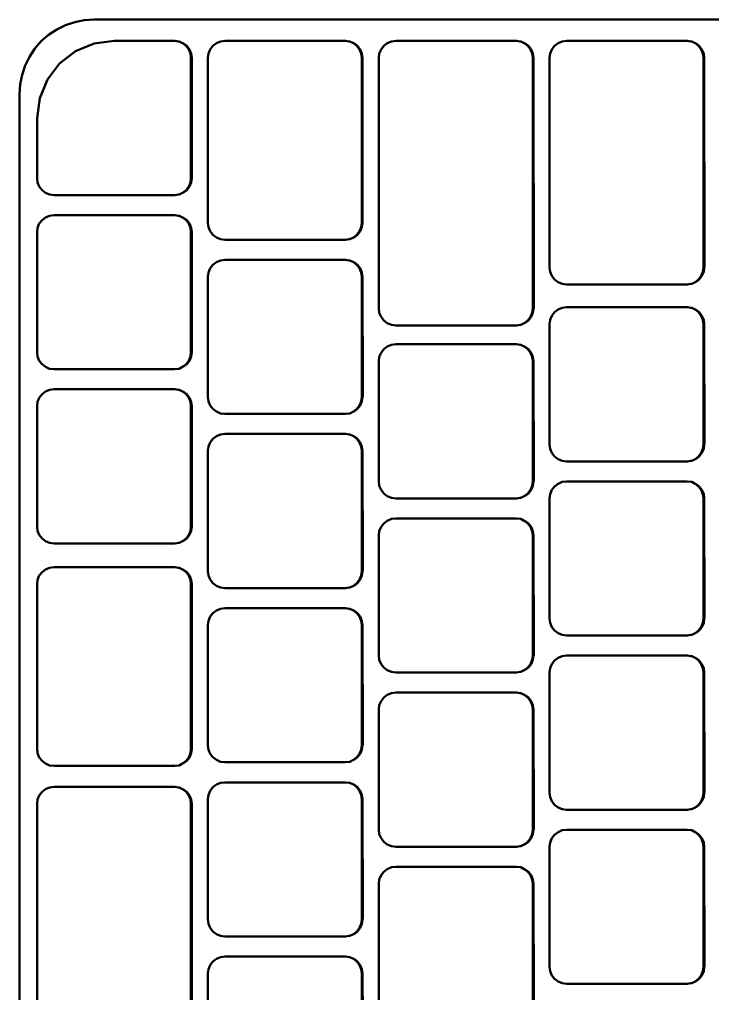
# Model space of a CAD drawing. Header units: millimetres. Extents: x 0 to 460473, y -68369 to 85219.
# Drawn here: x 232763.2 to 232839.2, y -36805.5 to -36698.6 of the extents above; entities that cross this region are included whole.
import ezdxf

# ---------------------------------------------------------------- set-up
doc = ezdxf.new("R2010")
doc.units = ezdxf.units.MM
doc.header["$LTSCALE"] = 50
doc.layers.add('fur', color=6, linetype='Continuous')

msp = doc.modelspace()

# ---------------------------------------------------------------- linework, layer by layer
at = {"layer": 'fur', "color": 40, "lineweight": 50, "true_color": 0xf8d731}
for p, q in [((232768.2906707, -36699.26020525), (232769.30209281, -36698.91646333)), ((232769.30209281, -36698.91646333), (232770.34967581, -36698.70783704)), ((232770.34967581, -36698.70783704), (232771.41549529, -36698.63789604)), ((232870.67461477, -36698.63789604), (232771.41549529, -36698.63789604)), ((232766.44461722, -36700.32729869), (232767.33271521, -36699.73318129)), ((232767.33271521, -36699.73318129), (232768.2906707, -36699.26020525)), ((232764.93732086, -36701.8363967), (232765.64157233, -36701.03239194)), ((232765.64157233, -36701.03239194), (232766.44461722, -36700.32729869)), ((232771.43138715, -36701.28336739), (232773.61579708, -36700.99544062)), ((232773.61579708, -36700.99544062), (232780.27197368, -36700.99544062)), ((232780.27197368, -36700.99544062), (232780.67570791, -36701.05895899)), ((232780.67570791, -36701.05895899), (232780.75386754, -36701.05895899)), ((232780.75386754, -36701.05895899), (232781.1247615, -36701.2451854)), ((232785.28926277, -36701.05895899), (232784.84020919, -36701.2451854)), ((232785.77115663, -36700.99544062), (232785.28926277, -36701.05895899)), ((232785.77115663, -36700.99544062), (232799.0053502, -36700.99544062)), ((232799.0053502, -36700.99544062), (232799.40908443, -36701.05895899)), ((232799.40908443, -36701.05895899), (232799.48724406, -36701.05895899)), ((232799.48724406, -36701.05895899), (232799.85813801, -36701.2451854)), ((232804.02263929, -36701.05895899), (232803.5735857, -36701.2451854)), ((232804.50453315, -36700.99544062), (232804.02263929, -36701.05895899)), ((232804.50453315, -36700.99544062), (232817.73872672, -36700.99544062)), ((232817.73872672, -36700.99544062), (232818.14246094, -36701.05895899)), ((232818.14246094, -36701.05895899), (232818.22062057, -36701.05895899)), ((232818.22062057, -36701.05895899), (232818.59151453, -36701.2451854)), ((232822.75601581, -36701.05895899), (232822.30696222, -36701.2451854)), ((232823.23790967, -36700.99544062), (232822.75601581, -36701.05895899)), ((232823.23790967, -36700.99544062), (232836.47210323, -36700.99544062)), ((232836.47210323, -36700.99544062), (232836.87583746, -36701.05895899)), ((232836.87583746, -36701.05895899), (232836.95399709, -36701.05895899)), ((232836.95399709, -36701.05895899), (232837.32489105, -36701.2451854)), ((232764.34391276, -36702.72555623), (232764.93732086, -36701.8363967)), ((232767.64787817, -36703.47038832), (232769.39584115, -36702.12752596)), ((232769.39584115, -36702.12752596), (232771.43138715, -36701.28336739)), ((232781.1247615, -36701.2451854), (232781.51037256, -36701.54142885)), ((232781.1247615, -36701.2451854), (232781.20292113, -36701.2451854)), ((232781.20292113, -36701.2451854), (232781.58853219, -36701.54142885)), ((232781.51037256, -36701.54142885), (232781.80626233, -36701.92750082)), ((232781.58853219, -36701.54142885), (232781.88442196, -36701.92750082)), ((232781.80626233, -36701.92750082), (232781.99226641, -36702.37709116)), ((232781.88442196, -36701.92750082), (232782.07042605, -36702.37709116)), ((232784.15870836, -36701.92750082), (232783.97270427, -36702.37709116)), ((232784.45459813, -36701.54142885), (232784.15870836, -36701.92750082)), ((232784.84020919, -36701.2451854), (232784.45459813, -36701.54142885)), ((232799.85813801, -36701.2451854), (232800.24374907, -36701.54142885)), ((232799.85813801, -36701.2451854), (232799.93629765, -36701.2451854)), ((232799.93629765, -36701.2451854), (232800.3219087, -36701.54142885)), ((232800.24374907, -36701.54142885), (232800.53963884, -36701.92750082)), ((232800.3219087, -36701.54142885), (232800.61779848, -36701.92750082)), ((232800.53963884, -36701.92750082), (232800.72564293, -36702.37709116)), ((232800.61779848, -36701.92750082), (232800.80380256, -36702.37709116)), ((232802.89208487, -36701.92750082), (232802.70608079, -36702.37709116)), ((232803.18797464, -36701.54142885), (232802.89208487, -36701.92750082)), ((232803.5735857, -36701.2451854), (232803.18797464, -36701.54142885)), ((232818.59151453, -36701.2451854), (232818.97712559, -36701.54142885)), ((232818.59151453, -36701.2451854), (232818.66967416, -36701.2451854)), ((232818.66967416, -36701.2451854), (232819.05528522, -36701.54142885)), ((232818.97712559, -36701.54142885), (232819.27301536, -36701.92750082)), ((232819.05528522, -36701.54142885), (232819.35117499, -36701.92750082)), ((232819.27301536, -36701.92750082), (232819.45901945, -36702.37709116)), ((232819.35117499, -36701.92750082), (232819.53717908, -36702.37709116)), ((232821.62546139, -36701.92750082), (232821.4394573, -36702.37709116)), ((232821.92135116, -36701.54142885), (232821.62546139, -36701.92750082)), ((232822.30696222, -36701.2451854), (232821.92135116, -36701.54142885)), ((232837.32489105, -36701.2451854), (232837.71050211, -36701.54142885)), ((232837.32489105, -36701.2451854), (232837.40305068, -36701.2451854)), ((232837.40305068, -36701.2451854), (232837.78866174, -36701.54142885)), ((232837.71050211, -36701.54142885), (232838.00639188, -36701.92750082)), ((232837.78866174, -36701.54142885), (232838.08455151, -36701.92750082)), ((232838.00639188, -36701.92750082), (232838.19239596, -36702.37709116)), ((232838.08455151, -36701.92750082), (232838.2705556, -36702.37709116)), ((232763.87150139, -36703.68465675), (232764.34391276, -36702.72555623)), ((232781.99226641, -36702.37709116), (232782.05570894, -36702.85956102)), ((232782.05570894, -36702.85956102), (232782.05570894, -36716.03132023)), ((232782.07042605, -36702.37709116), (232782.13386858, -36702.85956102)), ((232782.13386858, -36702.85956102), (232782.13386858, -36716.03132023)), ((232783.97270427, -36702.37709116), (232783.90926174, -36702.85956102)), ((232783.90926174, -36720.93132023), (232783.90926174, -36702.85956102)), ((232800.72564293, -36702.37709116), (232800.78908546, -36702.85956102)), ((232800.78908546, -36702.85956102), (232800.78908546, -36720.93132023)), ((232800.80380256, -36702.37709116), (232800.86724509, -36702.85956102)), ((232800.86724509, -36702.85956102), (232800.86724509, -36720.93132023)), ((232802.70608079, -36702.37709116), (232802.64263826, -36702.85956102)), ((232802.64263826, -36730.33132023), (232802.64263826, -36702.85956102)), ((232819.45901945, -36702.37709116), (232819.52246198, -36702.85956102)), ((232819.52246198, -36702.85956102), (232819.52246198, -36730.33132023)), ((232819.53717908, -36702.37709116), (232819.60062161, -36702.85956102)), ((232819.60062161, -36702.85956102), (232819.63481645, -36730.24830302)), ((232821.4394573, -36702.37709116), (232821.37601477, -36702.85956102)), ((232821.37601477, -36725.83132023), (232821.37601477, -36702.85956102)), ((232838.19239596, -36702.37709116), (232838.25583849, -36702.85956102)), ((232838.25583849, -36702.85956102), (232838.25583849, -36725.83132023)), ((232838.2705556, -36702.37709116), (232838.33399813, -36702.85956102)), ((232838.33399813, -36702.85956102), (232838.36819296, -36725.66528581)), ((232763.52816985, -36704.6972878), (232763.87150139, -36703.68465675)), ((232766.30661901, -36705.22044062), (232767.64787817, -36703.47038832)), ((232763.31979263, -36705.74612297), (232763.52816985, -36704.6972878)), ((232765.46346825, -36707.25841969), (232766.30661901, -36705.22044062)), ((232763.24993513, -36706.81321641), (232763.31979263, -36705.74612297)), ((232763.24993513, -36971.36257568), (232763.24993513, -36706.81321641)), ((232765.17588522, -36709.44544062), (232765.46346825, -36707.25841969)), ((232765.17588522, -36716.03132023), (232765.17588522, -36709.44544062)), ((232765.23932775, -36716.51379009), (232765.17588522, -36716.03132023)), ((232782.05570894, -36716.03132023), (232781.99226641, -36716.51379009)), ((232782.13386858, -36716.03132023), (232782.07042605, -36716.51379009)), ((232765.42533184, -36716.96338042), (232765.23932775, -36716.51379009)), ((232765.72122161, -36717.3494524), (232765.42533184, -36716.96338042)), ((232781.80626233, -36716.96338042), (232781.51037256, -36717.3494524)), ((232781.88442196, -36716.96338042), (232781.58853219, -36717.3494524)), ((232781.99226641, -36716.51379009), (232781.80626233, -36716.96338042)), ((232782.07042605, -36716.51379009), (232781.88442196, -36716.96338042)), ((232766.10683267, -36717.64569585), (232765.72122161, -36717.3494524)), ((232766.55588626, -36717.83192226), (232766.10683267, -36717.64569585)), ((232767.03778012, -36717.89544062), (232766.55588626, -36717.83192226)), ((232780.27197368, -36717.89544062), (232767.03778012, -36717.89544062)), ((232780.67570791, -36717.83192226), (232780.27197368, -36717.89544062)), ((232780.75386754, -36717.83192226), (232780.67570791, -36717.83192226)), ((232781.1247615, -36717.64569585), (232780.75386754, -36717.83192226)), ((232781.51037256, -36717.3494524), (232781.1247615, -36717.64569585)), ((232781.20292113, -36717.64569585), (232781.1247615, -36717.64569585)), ((232781.58853219, -36717.3494524), (232781.20292113, -36717.64569585)), ((232766.10683267, -36720.3451854), (232765.72122161, -36720.64142885)), ((232766.55588626, -36720.15895899), (232766.10683267, -36720.3451854)), ((232767.03778012, -36720.09544062), (232766.55588626, -36720.15895899)), ((232767.03778012, -36720.09544062), (232780.27197368, -36720.09544062)), ((232780.27197368, -36720.09544062), (232780.67570791, -36720.15895899)), ((232780.67570791, -36720.15895899), (232780.75386754, -36720.15895899)), ((232780.75386754, -36720.15895899), (232781.1247615, -36720.3451854)), ((232781.1247615, -36720.3451854), (232781.51037256, -36720.64142885)), ((232781.1247615, -36720.3451854), (232781.20292113, -36720.3451854)), ((232781.20292113, -36720.3451854), (232781.58853219, -36720.64142885)), ((232765.42533184, -36721.02750082), (232765.23932775, -36721.47709116)), ((232765.72122161, -36720.64142885), (232765.42533184, -36721.02750082)), ((232781.51037256, -36720.64142885), (232781.80626233, -36721.02750082)), ((232781.58853219, -36720.64142885), (232781.88442196, -36721.02750082)), ((232781.80626233, -36721.02750082), (232781.99226641, -36721.47709116)), ((232781.88442196, -36721.02750082), (232782.07042605, -36721.47709116)), ((232783.97270427, -36721.41379009), (232783.90926174, -36720.93132023)), ((232784.15870836, -36721.86338042), (232783.97270427, -36721.41379009)), ((232800.72564293, -36721.41379009), (232800.53963884, -36721.86338042)), ((232800.80380256, -36721.41379009), (232800.61779848, -36721.86338042)), ((232800.78908546, -36720.93132023), (232800.72564293, -36721.41379009)), ((232800.86724509, -36720.93132023), (232800.80380256, -36721.41379009)), ((232765.23932775, -36721.47709116), (232765.17588522, -36721.95956102)), ((232765.17588522, -36735.13132023), (232765.17588522, -36721.95956102)), ((232781.99226641, -36721.47709116), (232782.05570894, -36721.95956102)), ((232782.05570894, -36721.95956102), (232782.05570894, -36735.13132023)), ((232782.07042605, -36721.47709116), (232782.13386858, -36721.95956102)), ((232782.13386858, -36721.95956102), (232782.13386858, -36735.13132023)), ((232784.45459813, -36722.2494524), (232784.15870836, -36721.86338042)), ((232784.84020919, -36722.54569585), (232784.45459813, -36722.2494524)), ((232800.24374907, -36722.2494524), (232799.85813801, -36722.54569585)), ((232800.3219087, -36722.2494524), (232799.93629765, -36722.54569585)), ((232800.53963884, -36721.86338042), (232800.24374907, -36722.2494524)), ((232800.61779848, -36721.86338042), (232800.3219087, -36722.2494524)), ((232785.28926277, -36722.73192226), (232784.84020919, -36722.54569585)), ((232785.77115663, -36722.79544062), (232785.28926277, -36722.73192226)), ((232799.0053502, -36722.79544062), (232785.77115663, -36722.79544062)), ((232799.40908443, -36722.73192226), (232799.0053502, -36722.79544062)), ((232799.48724406, -36722.73192226), (232799.40908443, -36722.73192226)), ((232799.85813801, -36722.54569585), (232799.48724406, -36722.73192226)), ((232799.93629765, -36722.54569585), (232799.85813801, -36722.54569585)), ((232784.45459813, -36725.54142885), (232784.15870836, -36725.92750082)), ((232784.84020919, -36725.2451854), (232784.45459813, -36725.54142885)), ((232785.28926277, -36725.05895899), (232784.84020919, -36725.2451854)), ((232785.77115663, -36724.99544062), (232785.28926277, -36725.05895899)), ((232785.77115663, -36724.99544062), (232799.0053502, -36724.99544062)), ((232799.0053502, -36724.99544062), (232799.40908443, -36725.05895899)), ((232799.40908443, -36725.05895899), (232799.48724406, -36725.05895899)), ((232799.48724406, -36725.05895899), (232799.85813801, -36725.2451854)), ((232799.85813801, -36725.2451854), (232800.24374907, -36725.54142885)), ((232799.85813801, -36725.2451854), (232799.93629765, -36725.2451854)), ((232799.93629765, -36725.2451854), (232800.3219087, -36725.54142885)), ((232800.24374907, -36725.54142885), (232800.53963884, -36725.92750082)), ((232800.3219087, -36725.54142885), (232800.61779848, -36725.92750082)), ((232838.36819296, -36725.66528581), (232838.36819296, -36725.77465159)), ((232783.97270427, -36726.37709116), (232783.90926174, -36726.85956102)), ((232784.15870836, -36725.92750082), (232783.97270427, -36726.37709116)), ((232800.53963884, -36725.92750082), (232800.72564293, -36726.37709116)), ((232800.61779848, -36725.92750082), (232800.80380256, -36726.37709116)), ((232800.72564293, -36726.37709116), (232800.78908546, -36726.85956102)), ((232800.80380256, -36726.37709116), (232800.86724509, -36726.85956102)), ((232821.4394573, -36726.31379009), (232821.37601477, -36725.83132023)), ((232821.62546139, -36726.76338042), (232821.4394573, -36726.31379009)), ((232821.92135116, -36727.1494524), (232821.62546139, -36726.76338042)), ((232838.00639188, -36726.76338042), (232837.71050211, -36727.1494524)), ((232838.08455151, -36726.76338042), (232837.78866174, -36727.1494524)), ((232838.19239596, -36726.31379009), (232838.00639188, -36726.76338042)), ((232838.2705556, -36726.31379009), (232838.08455151, -36726.76338042)), ((232838.25583849, -36725.83132023), (232838.19239596, -36726.31379009)), ((232838.33399813, -36725.83132023), (232838.2705556, -36726.31379009)), ((232838.36819296, -36725.77465159), (232838.33399813, -36725.83132023)), ((232783.90926174, -36740.03132023), (232783.90926174, -36726.85956102)), ((232800.78908546, -36726.85956102), (232800.78908546, -36740.03132023)), ((232800.86724509, -36726.85956102), (232800.90143993, -36739.85237203)), ((232822.30696222, -36727.44569585), (232821.92135116, -36727.1494524)), ((232822.75601581, -36727.63192226), (232822.30696222, -36727.44569585)), ((232823.23790967, -36727.69544062), (232822.75601581, -36727.63192226)), ((232836.47210323, -36727.69544062), (232823.23790967, -36727.69544062)), ((232836.87583746, -36727.63192226), (232836.47210323, -36727.69544062)), ((232836.95399709, -36727.63192226), (232836.87583746, -36727.63192226)), ((232837.32489105, -36727.44569585), (232836.95399709, -36727.63192226)), ((232837.71050211, -36727.1494524), (232837.32489105, -36727.44569585)), ((232837.40305068, -36727.44569585), (232837.32489105, -36727.44569585)), ((232837.78866174, -36727.1494524), (232837.40305068, -36727.44569585)), ((232802.70608079, -36730.81379009), (232802.64263826, -36730.33132023)), ((232802.89208487, -36731.26338042), (232802.70608079, -36730.81379009)), ((232819.45901945, -36730.81379009), (232819.27301536, -36731.26338042)), ((232819.53717908, -36730.81379009), (232819.35117499, -36731.26338042)), ((232819.52246198, -36730.33132023), (232819.45901945, -36730.81379009)), ((232819.60062161, -36730.33132023), (232819.53717908, -36730.81379009)), ((232819.63481645, -36730.24830302), (232819.60062161, -36730.33132023)), ((232819.63481645, -36730.24830302), (232819.63481645, -36730.33055501)), ((232821.92135116, -36730.74142885), (232821.62546139, -36731.12750082)), ((232822.30696222, -36730.4451854), (232821.92135116, -36730.74142885)), ((232822.75601581, -36730.25895899), (232822.30696222, -36730.4451854)), ((232823.23790967, -36730.19544062), (232822.75601581, -36730.25895899)), ((232823.23790967, -36730.19544062), (232836.47210323, -36730.19544062)), ((232836.47210323, -36730.19544062), (232836.87583746, -36730.25895899)), ((232836.87583746, -36730.25895899), (232836.95399709, -36730.25895899)), ((232836.95399709, -36730.25895899), (232837.32489105, -36730.4451854)), ((232837.32489105, -36730.4451854), (232837.71050211, -36730.74142885)), ((232837.32489105, -36730.4451854), (232837.40305068, -36730.4451854)), ((232837.40305068, -36730.4451854), (232837.78866174, -36730.74142885)), ((232837.71050211, -36730.74142885), (232838.00639188, -36731.12750082)), ((232837.78866174, -36730.74142885), (232838.08455151, -36731.12750082)), ((232803.18797464, -36731.6494524), (232802.89208487, -36731.26338042)), ((232803.5735857, -36731.94569585), (232803.18797464, -36731.6494524)), ((232804.02263929, -36732.13192226), (232803.5735857, -36731.94569585)), ((232804.50453315, -36732.19544062), (232804.02263929, -36732.13192226)), ((232818.14246094, -36732.13192226), (232817.73872672, -36732.19544062)), ((232818.22062057, -36732.13192226), (232818.14246094, -36732.13192226)), ((232818.59151453, -36731.94569585), (232818.22062057, -36732.13192226)), ((232818.97712559, -36731.6494524), (232818.59151453, -36731.94569585)), ((232818.66967416, -36731.94569585), (232818.59151453, -36731.94569585)), ((232819.05528522, -36731.6494524), (232818.66967416, -36731.94569585)), ((232819.27301536, -36731.26338042), (232818.97712559, -36731.6494524)), ((232819.35117499, -36731.26338042), (232819.05528522, -36731.6494524)), ((232821.4394573, -36731.57709116), (232821.37601477, -36732.05956102)), ((232821.37601477, -36745.23132023), (232821.37601477, -36732.05956102)), ((232821.62546139, -36731.12750082), (232821.4394573, -36731.57709116)), ((232838.00639188, -36731.12750082), (232838.19239596, -36731.57709116)), ((232838.08455151, -36731.12750082), (232838.2705556, -36731.57709116)), ((232838.19239596, -36731.57709116), (232838.25583849, -36732.05956102)), ((232838.25583849, -36732.05956102), (232838.25583849, -36745.23132023)), ((232838.2705556, -36731.57709116), (232838.33399813, -36732.05956102)), ((232838.33399813, -36732.05956102), (232838.36819296, -36745.05975133)), ((232817.73872672, -36732.19544062), (232804.50453315, -36732.19544062)), ((232804.50453315, -36734.25278376), (232804.02263929, -36734.31630212)), ((232804.50453315, -36734.25278376), (232817.73872672, -36734.25278376)), ((232817.73872672, -36734.25278376), (232818.14246094, -36734.31630212)), ((232765.23932775, -36735.61379009), (232765.17588522, -36735.13132023)), ((232782.05570894, -36735.13132023), (232781.99226641, -36735.61379009)), ((232782.13386858, -36735.13132023), (232782.07042605, -36735.61379009)), ((232802.89208487, -36735.18484396), (232802.70608079, -36735.6344343)), ((232803.18797464, -36734.79877198), (232802.89208487, -36735.18484396)), ((232803.5735857, -36734.50252854), (232803.18797464, -36734.79877198)), ((232804.02263929, -36734.31630212), (232803.5735857, -36734.50252854)), ((232818.14246094, -36734.31630212), (232818.22062057, -36734.31630212)), ((232818.22062057, -36734.31630212), (232818.59151453, -36734.50252854)), ((232818.59151453, -36734.50252854), (232818.97712559, -36734.79877198)), ((232818.59151453, -36734.50252854), (232818.66967416, -36734.50252854)), ((232818.66967416, -36734.50252854), (232819.05528522, -36734.79877198)), ((232818.97712559, -36734.79877198), (232819.27301536, -36735.18484396)), ((232819.05528522, -36734.79877198), (232819.35117499, -36735.18484396)), ((232819.27301536, -36735.18484396), (232819.45901945, -36735.6344343)), ((232819.35117499, -36735.18484396), (232819.53717908, -36735.6344343)), ((232765.42533184, -36736.06338042), (232765.23932775, -36735.61379009)), ((232765.72122161, -36736.4494524), (232765.42533184, -36736.06338042)), ((232781.80626233, -36736.06338042), (232781.51037256, -36736.4494524)), ((232781.88442196, -36736.06338042), (232781.58853219, -36736.4494524)), ((232781.99226641, -36735.61379009), (232781.80626233, -36736.06338042)), ((232782.07042605, -36735.61379009), (232781.88442196, -36736.06338042)), ((232802.70608079, -36735.6344343), (232802.64263826, -36736.11690416)), ((232802.64263826, -36749.28866336), (232802.64263826, -36736.11690416)), ((232819.45901945, -36735.6344343), (232819.52246198, -36736.11690416)), ((232819.52246198, -36736.11690416), (232819.52246198, -36749.28866336)), ((232819.53717908, -36735.6344343), (232819.60062161, -36736.11690416)), ((232819.60062161, -36736.11690416), (232819.63481645, -36749.21381241)), ((232766.10683267, -36736.74569585), (232765.72122161, -36736.4494524)), ((232766.55588626, -36736.93192226), (232766.10683267, -36736.74569585)), ((232767.03778012, -36736.99544062), (232766.55588626, -36736.93192226)), ((232767.03778012, -36736.99544062), (232780.27197368, -36736.99544062)), ((232780.67570791, -36736.93192226), (232780.27197368, -36736.99544062)), ((232780.75386754, -36736.93192226), (232780.67570791, -36736.93192226)), ((232781.1247615, -36736.74569585), (232780.75386754, -36736.93192226)), ((232781.51037256, -36736.4494524), (232781.1247615, -36736.74569585)), ((232781.20292113, -36736.74569585), (232781.1247615, -36736.74569585)), ((232781.58853219, -36736.4494524), (232781.20292113, -36736.74569585)), ((232766.10683267, -36739.4451854), (232765.72122161, -36739.74142885)), ((232766.55588626, -36739.25895899), (232766.10683267, -36739.4451854)), ((232767.03778012, -36739.19544062), (232766.55588626, -36739.25895899)), ((232767.03778012, -36739.19544062), (232780.27197368, -36739.19544062)), ((232780.27197368, -36739.19544062), (232780.67570791, -36739.25895899)), ((232780.67570791, -36739.25895899), (232780.75386754, -36739.25895899)), ((232780.75386754, -36739.25895899), (232781.1247615, -36739.4451854)), ((232781.1247615, -36739.4451854), (232781.51037256, -36739.74142885)), ((232781.1247615, -36739.4451854), (232781.20292113, -36739.4451854)), ((232781.20292113, -36739.4451854), (232781.58853219, -36739.74142885)), ((232765.23932775, -36740.57709116), (232765.17588522, -36741.05956102)), ((232765.42533184, -36740.12750082), (232765.23932775, -36740.57709116)), ((232765.72122161, -36739.74142885), (232765.42533184, -36740.12750082)), ((232781.51037256, -36739.74142885), (232781.80626233, -36740.12750082)), ((232781.58853219, -36739.74142885), (232781.88442196, -36740.12750082)), ((232781.80626233, -36740.12750082), (232781.99226641, -36740.57709116)), ((232781.88442196, -36740.12750082), (232782.07042605, -36740.57709116)), ((232781.99226641, -36740.57709116), (232782.05570894, -36741.05956102)), ((232782.07042605, -36740.57709116), (232782.13386858, -36741.05956102)), ((232783.97270427, -36740.51379009), (232783.90926174, -36740.03132023)), ((232784.15870836, -36740.96338042), (232783.97270427, -36740.51379009)), ((232800.72564293, -36740.51379009), (232800.53963884, -36740.96338042)), ((232800.80380256, -36740.51379009), (232800.61779848, -36740.96338042)), ((232800.78908546, -36740.03132023), (232800.72564293, -36740.51379009)), ((232800.86724509, -36740.03132023), (232800.80380256, -36740.51379009)), ((232800.90143993, -36739.95910603), (232800.86724509, -36740.03132023)), ((232800.90143993, -36739.85237203), (232800.90143993, -36739.95910603)), ((232765.17588522, -36754.23132023), (232765.17588522, -36741.05956102)), ((232782.05570894, -36741.05956102), (232782.05570894, -36754.23132023)), ((232782.13386858, -36741.05956102), (232782.13386858, -36754.23132023)), ((232784.45459813, -36741.3494524), (232784.15870836, -36740.96338042)), ((232784.84020919, -36741.64569585), (232784.45459813, -36741.3494524)), ((232785.28926277, -36741.83192226), (232784.84020919, -36741.64569585)), ((232799.85813801, -36741.64569585), (232799.48724406, -36741.83192226)), ((232800.24374907, -36741.3494524), (232799.85813801, -36741.64569585)), ((232799.93629765, -36741.64569585), (232799.85813801, -36741.64569585)), ((232800.3219087, -36741.3494524), (232799.93629765, -36741.64569585)), ((232800.53963884, -36740.96338042), (232800.24374907, -36741.3494524)), ((232800.61779848, -36740.96338042), (232800.3219087, -36741.3494524)), ((232785.77115663, -36741.89544062), (232785.28926277, -36741.83192226)), ((232799.0053502, -36741.89544062), (232785.77115663, -36741.89544062)), ((232799.40908443, -36741.83192226), (232799.0053502, -36741.89544062)), ((232799.48724406, -36741.83192226), (232799.40908443, -36741.83192226)), ((232784.45459813, -36744.64142885), (232784.15870836, -36745.02750082)), ((232784.84020919, -36744.3451854), (232784.45459813, -36744.64142885)), ((232785.28926277, -36744.15895899), (232784.84020919, -36744.3451854)), ((232785.77115663, -36744.09544062), (232785.28926277, -36744.15895899)), ((232785.77115663, -36744.09544062), (232799.0053502, -36744.09544062)), ((232799.0053502, -36744.09544062), (232799.40908443, -36744.15895899)), ((232799.40908443, -36744.15895899), (232799.48724406, -36744.15895899)), ((232799.48724406, -36744.15895899), (232799.85813801, -36744.3451854)), ((232799.85813801, -36744.3451854), (232800.24374907, -36744.64142885)), ((232799.85813801, -36744.3451854), (232799.93629765, -36744.3451854)), ((232799.93629765, -36744.3451854), (232800.3219087, -36744.64142885)), ((232800.24374907, -36744.64142885), (232800.53963884, -36745.02750082)), ((232800.3219087, -36744.64142885), (232800.61779848, -36745.02750082)), ((232783.97270427, -36745.47709116), (232783.90926174, -36745.95956102)), ((232783.90926174, -36759.13132023), (232783.90926174, -36745.95956102)), ((232784.15870836, -36745.02750082), (232783.97270427, -36745.47709116)), ((232800.53963884, -36745.02750082), (232800.72564293, -36745.47709116)), ((232800.61779848, -36745.02750082), (232800.80380256, -36745.47709116)), ((232800.72564293, -36745.47709116), (232800.78908546, -36745.95956102)), ((232800.78908546, -36745.95956102), (232800.78908546, -36759.13132023)), ((232800.80380256, -36745.47709116), (232800.86724509, -36745.95956102)), ((232800.86724509, -36745.95956102), (232800.90143993, -36758.94974025)), ((232821.4394573, -36745.71379009), (232821.37601477, -36745.23132023)), ((232821.62546139, -36746.16338042), (232821.4394573, -36745.71379009)), ((232838.19239596, -36745.71379009), (232838.00639188, -36746.16338042)), ((232838.2705556, -36745.71379009), (232838.08455151, -36746.16338042)), ((232838.25583849, -36745.23132023), (232838.19239596, -36745.71379009)), ((232838.33399813, -36745.23132023), (232838.2705556, -36745.71379009)), ((232838.36819296, -36745.16911711), (232838.33399813, -36745.23132023)), ((232838.36819296, -36745.05975133), (232838.36819296, -36745.16911711)), ((232821.92135116, -36746.5494524), (232821.62546139, -36746.16338042)), ((232822.30696222, -36746.84569585), (232821.92135116, -36746.5494524)), ((232822.75601581, -36747.03192226), (232822.30696222, -36746.84569585)), ((232823.23790967, -36747.09544062), (232822.75601581, -36747.03192226)), ((232836.87583746, -36747.03192226), (232836.47210323, -36747.09544062)), ((232836.95399709, -36747.03192226), (232836.87583746, -36747.03192226)), ((232837.32489105, -36746.84569585), (232836.95399709, -36747.03192226)), ((232837.71050211, -36746.5494524), (232837.32489105, -36746.84569585)), ((232837.40305068, -36746.84569585), (232837.32489105, -36746.84569585)), ((232837.78866174, -36746.5494524), (232837.40305068, -36746.84569585)), ((232838.00639188, -36746.16338042), (232837.71050211, -36746.5494524)), ((232838.08455151, -36746.16338042), (232837.78866174, -36746.5494524)), ((232836.47210323, -36747.09544062), (232823.23790967, -36747.09544062)), ((232819.63481645, -36749.21381241), (232819.60062161, -36749.28866336)), ((232819.63481645, -36749.21381241), (232819.63481645, -36749.28421818)), ((232802.70608079, -36749.77113322), (232802.64263826, -36749.28866336)), ((232802.89208487, -36750.22072356), (232802.70608079, -36749.77113322)), ((232803.18797464, -36750.60679554), (232802.89208487, -36750.22072356)), ((232819.27301536, -36750.22072356), (232818.97712559, -36750.60679554)), ((232819.35117499, -36750.22072356), (232819.05528522, -36750.60679554)), ((232819.45901945, -36749.77113322), (232819.27301536, -36750.22072356)), ((232819.53717908, -36749.77113322), (232819.35117499, -36750.22072356)), ((232819.52246198, -36749.28866336), (232819.45901945, -36749.77113322)), ((232819.60062161, -36749.28866336), (232819.53717908, -36749.77113322)), ((232821.62546139, -36750.22750082), (232821.4394573, -36750.67709116)), ((232821.92135116, -36749.84142885), (232821.62546139, -36750.22750082)), ((232822.30696222, -36749.5451854), (232821.92135116, -36749.84142885)), ((232822.75601581, -36749.35895899), (232822.30696222, -36749.5451854)), ((232823.23790967, -36749.29544062), (232822.75601581, -36749.35895899)), ((232823.23790967, -36749.29544062), (232836.47210323, -36749.29544062)), ((232836.47210323, -36749.29544062), (232836.87583746, -36749.35895899)), ((232836.87583746, -36749.35895899), (232836.95399709, -36749.35895899)), ((232836.95399709, -36749.35895899), (232837.32489105, -36749.5451854)), ((232837.32489105, -36749.5451854), (232837.71050211, -36749.84142885)), ((232837.32489105, -36749.5451854), (232837.40305068, -36749.5451854)), ((232837.40305068, -36749.5451854), (232837.78866174, -36749.84142885)), ((232837.71050211, -36749.84142885), (232838.00639188, -36750.22750082)), ((232837.78866174, -36749.84142885), (232838.08455151, -36750.22750082)), ((232838.00639188, -36750.22750082), (232838.19239596, -36750.67709116)), ((232838.08455151, -36750.22750082), (232838.2705556, -36750.67709116)), ((232803.5735857, -36750.90303898), (232803.18797464, -36750.60679554)), ((232804.02263929, -36751.0892654), (232803.5735857, -36750.90303898)), ((232804.50453315, -36751.15278376), (232804.02263929, -36751.0892654)), ((232804.50453315, -36751.15278376), (232817.73872672, -36751.15278376)), ((232818.14246094, -36751.0892654), (232817.73872672, -36751.15278376)), ((232818.22062057, -36751.0892654), (232818.14246094, -36751.0892654)), ((232818.59151453, -36750.90303898), (232818.22062057, -36751.0892654)), ((232818.97712559, -36750.60679554), (232818.59151453, -36750.90303898)), ((232818.66967416, -36750.90303898), (232818.59151453, -36750.90303898)), ((232819.05528522, -36750.60679554), (232818.66967416, -36750.90303898)), ((232821.4394573, -36750.67709116), (232821.37601477, -36751.15956102)), ((232821.37601477, -36764.33132023), (232821.37601477, -36751.15956102)), ((232838.19239596, -36750.67709116), (232838.25583849, -36751.15956102)), ((232838.25583849, -36751.15956102), (232838.25583849, -36764.33132023)), ((232838.2705556, -36750.67709116), (232838.33399813, -36751.15956102)), ((232838.33399813, -36751.15956102), (232838.36819296, -36764.15975133)), ((232804.02263929, -36753.41630212), (232803.5735857, -36753.60252854)), ((232804.50453315, -36753.35278376), (232804.02263929, -36753.41630212)), ((232804.50453315, -36753.35278376), (232817.73872672, -36753.35278376)), ((232817.73872672, -36753.35278376), (232818.14246094, -36753.41630212)), ((232818.14246094, -36753.41630212), (232818.22062057, -36753.41630212)), ((232818.22062057, -36753.41630212), (232818.59151453, -36753.60252854)), ((232765.23932775, -36754.71379009), (232765.17588522, -36754.23132023)), ((232782.05570894, -36754.23132023), (232781.99226641, -36754.71379009)), ((232782.13386858, -36754.23132023), (232782.07042605, -36754.71379009)), ((232802.89208487, -36754.28484396), (232802.70608079, -36754.7344343)), ((232803.18797464, -36753.89877198), (232802.89208487, -36754.28484396)), ((232803.5735857, -36753.60252854), (232803.18797464, -36753.89877198)), ((232818.59151453, -36753.60252854), (232818.97712559, -36753.89877198)), ((232818.59151453, -36753.60252854), (232818.66967416, -36753.60252854)), ((232818.66967416, -36753.60252854), (232819.05528522, -36753.89877198)), ((232818.97712559, -36753.89877198), (232819.27301536, -36754.28484396)), ((232819.05528522, -36753.89877198), (232819.35117499, -36754.28484396)), ((232819.27301536, -36754.28484396), (232819.45901945, -36754.7344343)), ((232819.35117499, -36754.28484396), (232819.53717908, -36754.7344343)), ((232765.42533184, -36755.16338042), (232765.23932775, -36754.71379009)), ((232765.72122161, -36755.5494524), (232765.42533184, -36755.16338042)), ((232766.10683267, -36755.84569585), (232765.72122161, -36755.5494524)), ((232781.51037256, -36755.5494524), (232781.1247615, -36755.84569585)), ((232781.58853219, -36755.5494524), (232781.20292113, -36755.84569585)), ((232781.80626233, -36755.16338042), (232781.51037256, -36755.5494524)), ((232781.88442196, -36755.16338042), (232781.58853219, -36755.5494524)), ((232781.99226641, -36754.71379009), (232781.80626233, -36755.16338042)), ((232782.07042605, -36754.71379009), (232781.88442196, -36755.16338042)), ((232802.70608079, -36754.7344343), (232802.64263826, -36755.21690416)), ((232802.64263826, -36768.38866336), (232802.64263826, -36755.21690416)), ((232819.45901945, -36754.7344343), (232819.52246198, -36755.21690416)), ((232819.52246198, -36755.21690416), (232819.52246198, -36768.38866336)), ((232819.53717908, -36754.7344343), (232819.60062161, -36755.21690416)), ((232819.60062161, -36755.21690416), (232819.63481645, -36768.31381241)), ((232766.55588626, -36756.03192226), (232766.10683267, -36755.84569585)), ((232767.03778012, -36756.09544062), (232766.55588626, -36756.03192226)), ((232780.27197368, -36756.09544062), (232767.03778012, -36756.09544062)), ((232780.67570791, -36756.03192226), (232780.27197368, -36756.09544062)), ((232780.75386754, -36756.03192226), (232780.67570791, -36756.03192226)), ((232781.1247615, -36755.84569585), (232780.75386754, -36756.03192226)), ((232781.20292113, -36755.84569585), (232781.1247615, -36755.84569585)), ((232766.55588626, -36758.75895899), (232766.10683267, -36758.9451854)), ((232767.03778012, -36758.69544062), (232766.55588626, -36758.75895899)), ((232767.03778012, -36758.69544062), (232780.27197368, -36758.69544062)), ((232780.27197368, -36758.69544062), (232780.67570791, -36758.75895899)), ((232780.67570791, -36758.75895899), (232780.75386754, -36758.75895899)), ((232780.75386754, -36758.75895899), (232781.1247615, -36758.9451854)), ((232765.42533184, -36759.62750082), (232765.23932775, -36760.07709116)), ((232765.72122161, -36759.24142885), (232765.42533184, -36759.62750082)), ((232766.10683267, -36758.9451854), (232765.72122161, -36759.24142885)), ((232781.1247615, -36758.9451854), (232781.51037256, -36759.24142885)), ((232781.1247615, -36758.9451854), (232781.20292113, -36758.9451854)), ((232781.20292113, -36758.9451854), (232781.58853219, -36759.24142885)), ((232781.51037256, -36759.24142885), (232781.80626233, -36759.62750082)), ((232781.58853219, -36759.24142885), (232781.88442196, -36759.62750082)), ((232781.80626233, -36759.62750082), (232781.99226641, -36760.07709116)), ((232781.88442196, -36759.62750082), (232782.07042605, -36760.07709116)), ((232783.97270427, -36759.61379009), (232783.90926174, -36759.13132023)), ((232784.15870836, -36760.06338042), (232783.97270427, -36759.61379009)), ((232800.72564293, -36759.61379009), (232800.53963884, -36760.06338042)), ((232800.80380256, -36759.61379009), (232800.61779848, -36760.06338042)), ((232800.78908546, -36759.13132023), (232800.72564293, -36759.61379009)), ((232800.86724509, -36759.13132023), (232800.80380256, -36759.61379009)), ((232800.90143993, -36759.05910603), (232800.86724509, -36759.13132023)), ((232800.90143993, -36758.94974025), (232800.90143993, -36759.05910603)), ((232765.23932775, -36760.07709116), (232765.17588522, -36760.55956102)), ((232765.17588522, -36778.63132023), (232765.17588522, -36760.55956102)), ((232781.99226641, -36760.07709116), (232782.05570894, -36760.55956102)), ((232782.05570894, -36760.55956102), (232782.05570894, -36778.63132023)), ((232782.07042605, -36760.07709116), (232782.13386858, -36760.55956102)), ((232782.13386858, -36760.55956102), (232782.13386858, -36778.63132023)), ((232784.45459813, -36760.4494524), (232784.15870836, -36760.06338042)), ((232784.84020919, -36760.74569585), (232784.45459813, -36760.4494524)), ((232785.28926277, -36760.93192226), (232784.84020919, -36760.74569585)), ((232785.77115663, -36760.99544062), (232785.28926277, -36760.93192226)), ((232799.40908443, -36760.93192226), (232799.0053502, -36760.99544062)), ((232799.48724406, -36760.93192226), (232799.40908443, -36760.93192226)), ((232799.85813801, -36760.74569585), (232799.48724406, -36760.93192226)), ((232800.24374907, -36760.4494524), (232799.85813801, -36760.74569585)), ((232799.93629765, -36760.74569585), (232799.85813801, -36760.74569585)), ((232800.3219087, -36760.4494524), (232799.93629765, -36760.74569585)), ((232800.53963884, -36760.06338042), (232800.24374907, -36760.4494524)), ((232800.61779848, -36760.06338042), (232800.3219087, -36760.4494524)), ((232799.0053502, -36760.99544062), (232785.77115663, -36760.99544062)), ((232784.15870836, -36764.12750082), (232783.97270427, -36764.57709116)), ((232784.45459813, -36763.74142885), (232784.15870836, -36764.12750082)), ((232784.84020919, -36763.4451854), (232784.45459813, -36763.74142885)), ((232785.28926277, -36763.25895899), (232784.84020919, -36763.4451854)), ((232785.77115663, -36763.19544062), (232785.28926277, -36763.25895899)), ((232785.77115663, -36763.19544062), (232799.0053502, -36763.19544062)), ((232799.0053502, -36763.19544062), (232799.40908443, -36763.25895899)), ((232799.40908443, -36763.25895899), (232799.48724406, -36763.25895899)), ((232799.48724406, -36763.25895899), (232799.85813801, -36763.4451854)), ((232799.85813801, -36763.4451854), (232800.24374907, -36763.74142885)), ((232799.85813801, -36763.4451854), (232799.93629765, -36763.4451854)), ((232799.93629765, -36763.4451854), (232800.3219087, -36763.74142885)), ((232800.24374907, -36763.74142885), (232800.53963884, -36764.12750082)), ((232800.3219087, -36763.74142885), (232800.61779848, -36764.12750082)), ((232800.53963884, -36764.12750082), (232800.72564293, -36764.57709116)), ((232800.61779848, -36764.12750082), (232800.80380256, -36764.57709116)), ((232838.36819296, -36764.15975133), (232838.36819296, -36764.26911711)), ((232783.97270427, -36764.57709116), (232783.90926174, -36765.05956102)), ((232783.90926174, -36778.23132023), (232783.90926174, -36765.05956102)), ((232800.72564293, -36764.57709116), (232800.78908546, -36765.05956102)), ((232800.78908546, -36765.05956102), (232800.78908546, -36778.23132023)), ((232800.80380256, -36764.57709116), (232800.86724509, -36765.05956102)), ((232800.86724509, -36765.05956102), (232800.90143993, -36778.04974025)), ((232821.4394573, -36764.81379009), (232821.37601477, -36764.33132023)), ((232821.62546139, -36765.26338042), (232821.4394573, -36764.81379009)), ((232838.19239596, -36764.81379009), (232838.00639188, -36765.26338042)), ((232838.2705556, -36764.81379009), (232838.08455151, -36765.26338042)), ((232838.25583849, -36764.33132023), (232838.19239596, -36764.81379009)), ((232838.33399813, -36764.33132023), (232838.2705556, -36764.81379009)), ((232838.36819296, -36764.26911711), (232838.33399813, -36764.33132023)), ((232821.92135116, -36765.6494524), (232821.62546139, -36765.26338042)), ((232822.30696222, -36765.94569585), (232821.92135116, -36765.6494524)), ((232822.75601581, -36766.13192226), (232822.30696222, -36765.94569585)), ((232823.23790967, -36766.19544062), (232822.75601581, -36766.13192226)), ((232836.47210323, -36766.19544062), (232823.23790967, -36766.19544062)), ((232836.87583746, -36766.13192226), (232836.47210323, -36766.19544062)), ((232836.95399709, -36766.13192226), (232836.87583746, -36766.13192226)), ((232837.32489105, -36765.94569585), (232836.95399709, -36766.13192226)), ((232837.71050211, -36765.6494524), (232837.32489105, -36765.94569585)), ((232837.40305068, -36765.94569585), (232837.32489105, -36765.94569585)), ((232837.78866174, -36765.6494524), (232837.40305068, -36765.94569585)), ((232838.00639188, -36765.26338042), (232837.71050211, -36765.6494524)), ((232838.08455151, -36765.26338042), (232837.78866174, -36765.6494524)), ((232802.70608079, -36768.87113322), (232802.64263826, -36768.38866336)), ((232819.52246198, -36768.38866336), (232819.45901945, -36768.87113322)), ((232819.60062161, -36768.38866336), (232819.53717908, -36768.87113322)), ((232819.63481645, -36768.31381241), (232819.60062161, -36768.38866336)), ((232819.63481645, -36768.31381241), (232819.63481645, -36768.38421818)), ((232823.23790967, -36768.39544062), (232822.75601581, -36768.45895899)), ((232836.47210323, -36768.39544062), (232823.23790967, -36768.39544062)), ((232836.47210323, -36768.39544062), (232836.87583746, -36768.45895899)), ((232802.89208487, -36769.32072356), (232802.70608079, -36768.87113322)), ((232803.18797464, -36769.70679554), (232802.89208487, -36769.32072356)), ((232819.27301536, -36769.32072356), (232818.97712559, -36769.70679554)), ((232819.35117499, -36769.32072356), (232819.05528522, -36769.70679554)), ((232819.45901945, -36768.87113322), (232819.27301536, -36769.32072356)), ((232819.53717908, -36768.87113322), (232819.35117499, -36769.32072356)), ((232821.62546139, -36769.32750082), (232821.4394573, -36769.77709116)), ((232821.92135116, -36768.94142885), (232821.62546139, -36769.32750082)), ((232822.30696222, -36768.6451854), (232821.92135116, -36768.94142885)), ((232822.75601581, -36768.45895899), (232822.30696222, -36768.6451854)), ((232836.87583746, -36768.45895899), (232836.95399709, -36768.45895899)), ((232836.95399709, -36768.45895899), (232837.32489105, -36768.6451854)), ((232837.32489105, -36768.6451854), (232837.71050211, -36768.94142885)), ((232837.32489105, -36768.6451854), (232837.40305068, -36768.6451854)), ((232837.40305068, -36768.6451854), (232837.78866174, -36768.94142885)), ((232837.71050211, -36768.94142885), (232838.00639188, -36769.32750082)), ((232837.78866174, -36768.94142885), (232838.08455151, -36769.32750082)), ((232838.00639188, -36769.32750082), (232838.19239596, -36769.77709116)), ((232838.08455151, -36769.32750082), (232838.2705556, -36769.77709116)), ((232803.5735857, -36770.00303898), (232803.18797464, -36769.70679554)), ((232804.02263929, -36770.1892654), (232803.5735857, -36770.00303898)), ((232804.50453315, -36770.25278376), (232804.02263929, -36770.1892654)), ((232817.73872672, -36770.25278376), (232804.50453315, -36770.25278376)), ((232818.14246094, -36770.1892654), (232817.73872672, -36770.25278376)), ((232818.22062057, -36770.1892654), (232818.14246094, -36770.1892654)), ((232818.59151453, -36770.00303898), (232818.22062057, -36770.1892654)), ((232818.97712559, -36769.70679554), (232818.59151453, -36770.00303898)), ((232818.66967416, -36770.00303898), (232818.59151453, -36770.00303898)), ((232819.05528522, -36769.70679554), (232818.66967416, -36770.00303898)), ((232821.4394573, -36769.77709116), (232821.37601477, -36770.25956102)), ((232821.37601477, -36783.43132023), (232821.37601477, -36770.25956102)), ((232838.19239596, -36769.77709116), (232838.25583849, -36770.25956102)), ((232838.25583849, -36770.25956102), (232838.25583849, -36783.43132023)), ((232838.2705556, -36769.77709116), (232838.33399813, -36770.25956102)), ((232838.33399813, -36770.25956102), (232838.36819296, -36783.25975133)), ((232803.5735857, -36772.70252854), (232803.18797464, -36772.99877198)), ((232804.02263929, -36772.51630212), (232803.5735857, -36772.70252854)), ((232804.50453315, -36772.45278376), (232804.02263929, -36772.51630212)), ((232804.50453315, -36772.45278376), (232817.73872672, -36772.45278376)), ((232817.73872672, -36772.45278376), (232818.14246094, -36772.51630212)), ((232818.14246094, -36772.51630212), (232818.22062057, -36772.51630212)), ((232818.22062057, -36772.51630212), (232818.59151453, -36772.70252854)), ((232818.59151453, -36772.70252854), (232818.97712559, -36772.99877198)), ((232818.59151453, -36772.70252854), (232818.66967416, -36772.70252854)), ((232818.66967416, -36772.70252854), (232819.05528522, -36772.99877198)), ((232802.89208487, -36773.38484396), (232802.70608079, -36773.8344343)), ((232803.18797464, -36772.99877198), (232802.89208487, -36773.38484396)), ((232818.97712559, -36772.99877198), (232819.27301536, -36773.38484396)), ((232819.05528522, -36772.99877198), (232819.35117499, -36773.38484396)), ((232819.27301536, -36773.38484396), (232819.45901945, -36773.8344343)), ((232819.35117499, -36773.38484396), (232819.53717908, -36773.8344343)), ((232802.70608079, -36773.8344343), (232802.64263826, -36774.31690416)), ((232802.64263826, -36787.48866336), (232802.64263826, -36774.31690416)), ((232819.45901945, -36773.8344343), (232819.52246198, -36774.31690416)), ((232819.52246198, -36774.31690416), (232819.52246198, -36787.48866336)), ((232819.53717908, -36773.8344343), (232819.60062161, -36774.31690416)), ((232819.60062161, -36774.31690416), (232819.63481645, -36787.41381241)), ((232800.90143993, -36778.04974025), (232800.90143993, -36778.15910603)), ((232765.23932775, -36779.11379009), (232765.17588522, -36778.63132023)), ((232765.42533184, -36779.56338042), (232765.23932775, -36779.11379009)), ((232781.99226641, -36779.11379009), (232781.80626233, -36779.56338042)), ((232782.07042605, -36779.11379009), (232781.88442196, -36779.56338042)), ((232782.05570894, -36778.63132023), (232781.99226641, -36779.11379009)), ((232782.13386858, -36778.63132023), (232782.07042605, -36779.11379009)), ((232783.97270427, -36778.71379009), (232783.90926174, -36778.23132023)), ((232784.15870836, -36779.16338042), (232783.97270427, -36778.71379009)), ((232800.72564293, -36778.71379009), (232800.53963884, -36779.16338042)), ((232800.80380256, -36778.71379009), (232800.61779848, -36779.16338042)), ((232800.78908546, -36778.23132023), (232800.72564293, -36778.71379009)), ((232800.86724509, -36778.23132023), (232800.80380256, -36778.71379009)), ((232800.90143993, -36778.15910603), (232800.86724509, -36778.23132023)), ((232765.72122161, -36779.9494524), (232765.42533184, -36779.56338042)), ((232766.10683267, -36780.24569585), (232765.72122161, -36779.9494524)), ((232781.51037256, -36779.9494524), (232781.1247615, -36780.24569585)), ((232781.58853219, -36779.9494524), (232781.20292113, -36780.24569585)), ((232781.80626233, -36779.56338042), (232781.51037256, -36779.9494524)), ((232781.88442196, -36779.56338042), (232781.58853219, -36779.9494524)), ((232784.45459813, -36779.5494524), (232784.15870836, -36779.16338042)), ((232784.84020919, -36779.84569585), (232784.45459813, -36779.5494524)), ((232785.28926277, -36780.03192226), (232784.84020919, -36779.84569585)), ((232785.77115663, -36780.09544062), (232785.28926277, -36780.03192226)), ((232799.0053502, -36780.09544062), (232785.77115663, -36780.09544062)), ((232799.40908443, -36780.03192226), (232799.0053502, -36780.09544062)), ((232799.48724406, -36780.03192226), (232799.40908443, -36780.03192226)), ((232799.85813801, -36779.84569585), (232799.48724406, -36780.03192226)), ((232800.24374907, -36779.5494524), (232799.85813801, -36779.84569585)), ((232799.93629765, -36779.84569585), (232799.85813801, -36779.84569585)), ((232800.3219087, -36779.5494524), (232799.93629765, -36779.84569585)), ((232800.53963884, -36779.16338042), (232800.24374907, -36779.5494524)), ((232800.61779848, -36779.16338042), (232800.3219087, -36779.5494524)), ((232766.55588626, -36780.43192226), (232766.10683267, -36780.24569585)), ((232767.03778012, -36780.49544062), (232766.55588626, -36780.43192226)), ((232780.27197368, -36780.49544062), (232767.03778012, -36780.49544062)), ((232780.67570791, -36780.43192226), (232780.27197368, -36780.49544062)), ((232780.75386754, -36780.43192226), (232780.67570791, -36780.43192226)), ((232781.1247615, -36780.24569585), (232780.75386754, -36780.43192226)), ((232781.20292113, -36780.24569585), (232781.1247615, -36780.24569585)), ((232785.77115663, -36782.29544062), (232785.28926277, -36782.35895899)), ((232785.77115663, -36782.29544062), (232799.0053502, -36782.29544062)), ((232799.0053502, -36782.29544062), (232799.40908443, -36782.35895899)), ((232765.72122161, -36783.34142885), (232765.42533184, -36783.72750082)), ((232766.10683267, -36783.0451854), (232765.72122161, -36783.34142885)), ((232766.55588626, -36782.85895899), (232766.10683267, -36783.0451854)), ((232767.03778012, -36782.79544062), (232766.55588626, -36782.85895899)), ((232767.03778012, -36782.79544062), (232780.27197368, -36782.79544062)), ((232780.27197368, -36782.79544062), (232780.67570791, -36782.85895899)), ((232780.67570791, -36782.85895899), (232780.75386754, -36782.85895899)), ((232780.75386754, -36782.85895899), (232781.1247615, -36783.0451854)), ((232781.1247615, -36783.0451854), (232781.51037256, -36783.34142885)), ((232781.1247615, -36783.0451854), (232781.20292113, -36783.0451854)), ((232781.20292113, -36783.0451854), (232781.58853219, -36783.34142885)), ((232781.51037256, -36783.34142885), (232781.80626233, -36783.72750082)), ((232781.58853219, -36783.34142885), (232781.88442196, -36783.72750082)), ((232784.15870836, -36783.22750082), (232783.97270427, -36783.67709116)), ((232784.45459813, -36782.84142885), (232784.15870836, -36783.22750082)), ((232784.84020919, -36782.5451854), (232784.45459813, -36782.84142885)), ((232785.28926277, -36782.35895899), (232784.84020919, -36782.5451854)), ((232799.40908443, -36782.35895899), (232799.48724406, -36782.35895899)), ((232799.48724406, -36782.35895899), (232799.85813801, -36782.5451854)), ((232799.85813801, -36782.5451854), (232800.24374907, -36782.84142885)), ((232799.85813801, -36782.5451854), (232799.93629765, -36782.5451854)), ((232799.93629765, -36782.5451854), (232800.3219087, -36782.84142885)), ((232800.24374907, -36782.84142885), (232800.53963884, -36783.22750082)), ((232800.3219087, -36782.84142885), (232800.61779848, -36783.22750082)), ((232800.53963884, -36783.22750082), (232800.72564293, -36783.67709116)), ((232800.61779848, -36783.22750082), (232800.80380256, -36783.67709116)), ((232838.36819296, -36783.36911711), (232838.33399813, -36783.43132023)), ((232838.36819296, -36783.25975133), (232838.36819296, -36783.36911711)), ((232765.23932775, -36784.17709116), (232765.17588522, -36784.65956102)), ((232765.42533184, -36783.72750082), (232765.23932775, -36784.17709116)), ((232781.80626233, -36783.72750082), (232781.99226641, -36784.17709116)), ((232781.88442196, -36783.72750082), (232782.07042605, -36784.17709116)), ((232781.99226641, -36784.17709116), (232782.05570894, -36784.65956102)), ((232782.07042605, -36784.17709116), (232782.13386858, -36784.65956102)), ((232783.97270427, -36783.67709116), (232783.90926174, -36784.15956102)), ((232783.90926174, -36797.33132023), (232783.90926174, -36784.15956102)), ((232800.72564293, -36783.67709116), (232800.78908546, -36784.15956102)), ((232800.78908546, -36784.15956102), (232800.78908546, -36797.33132023)), ((232800.80380256, -36783.67709116), (232800.86724509, -36784.15956102)), ((232800.86724509, -36784.15956102), (232800.90143993, -36797.14974025)), ((232821.4394573, -36783.91379009), (232821.37601477, -36783.43132023)), ((232821.62546139, -36784.36338042), (232821.4394573, -36783.91379009)), ((232821.92135116, -36784.7494524), (232821.62546139, -36784.36338042)), ((232838.00639188, -36784.36338042), (232837.71050211, -36784.7494524)), ((232838.08455151, -36784.36338042), (232837.78866174, -36784.7494524)), ((232838.19239596, -36783.91379009), (232838.00639188, -36784.36338042)), ((232838.2705556, -36783.91379009), (232838.08455151, -36784.36338042)), ((232838.25583849, -36783.43132023), (232838.19239596, -36783.91379009)), ((232838.33399813, -36783.43132023), (232838.2705556, -36783.91379009)), ((232765.17588522, -36874.23132023), (232765.17588522, -36784.65956102)), ((232782.05570894, -36784.65956102), (232782.05570894, -36874.23132023)), ((232782.13386858, -36784.65956102), (232782.13386858, -36874.23132023)), ((232822.30696222, -36785.04569585), (232821.92135116, -36784.7494524)), ((232822.75601581, -36785.23192226), (232822.30696222, -36785.04569585)), ((232823.23790967, -36785.29544062), (232822.75601581, -36785.23192226)), ((232836.47210323, -36785.29544062), (232823.23790967, -36785.29544062)), ((232836.87583746, -36785.23192226), (232836.47210323, -36785.29544062)), ((232836.95399709, -36785.23192226), (232836.87583746, -36785.23192226)), ((232837.32489105, -36785.04569585), (232836.95399709, -36785.23192226)), ((232837.71050211, -36784.7494524), (232837.32489105, -36785.04569585)), ((232837.40305068, -36785.04569585), (232837.32489105, -36785.04569585)), ((232837.78866174, -36784.7494524), (232837.40305068, -36785.04569585)), ((232802.70608079, -36787.97113322), (232802.64263826, -36787.48866336)), ((232819.52246198, -36787.48866336), (232819.45901945, -36787.97113322)), ((232819.60062161, -36787.48866336), (232819.53717908, -36787.97113322)), ((232819.63481645, -36787.41381241), (232819.60062161, -36787.48866336)), ((232819.63481645, -36787.41381241), (232819.63481645, -36787.48421818)), ((232822.75601581, -36787.55895899), (232822.30696222, -36787.7451854)), ((232823.23790967, -36787.49544062), (232822.75601581, -36787.55895899)), ((232823.23790967, -36787.49544062), (232836.47210323, -36787.49544062)), ((232836.47210323, -36787.49544062), (232836.87583746, -36787.55895899)), ((232836.87583746, -36787.55895899), (232836.95399709, -36787.55895899)), ((232836.95399709, -36787.55895899), (232837.32489105, -36787.7451854)), ((232802.89208487, -36788.42072356), (232802.70608079, -36787.97113322)), ((232803.18797464, -36788.80679554), (232802.89208487, -36788.42072356)), ((232819.27301536, -36788.42072356), (232818.97712559, -36788.80679554)), ((232819.35117499, -36788.42072356), (232819.05528522, -36788.80679554)), ((232819.45901945, -36787.97113322), (232819.27301536, -36788.42072356)), ((232819.53717908, -36787.97113322), (232819.35117499, -36788.42072356)), ((232821.62546139, -36788.42750082), (232821.4394573, -36788.87709116)), ((232821.92135116, -36788.04142885), (232821.62546139, -36788.42750082)), ((232822.30696222, -36787.7451854), (232821.92135116, -36788.04142885)), ((232837.32489105, -36787.7451854), (232837.71050211, -36788.04142885)), ((232837.32489105, -36787.7451854), (232837.40305068, -36787.7451854)), ((232837.40305068, -36787.7451854), (232837.78866174, -36788.04142885)), ((232837.71050211, -36788.04142885), (232838.00639188, -36788.42750082)), ((232837.78866174, -36788.04142885), (232838.08455151, -36788.42750082)), ((232838.00639188, -36788.42750082), (232838.19239596, -36788.87709116)), ((232838.08455151, -36788.42750082), (232838.2705556, -36788.87709116)), ((232803.5735857, -36789.10303898), (232803.18797464, -36788.80679554)), ((232804.02263929, -36789.2892654), (232803.5735857, -36789.10303898)), ((232804.50453315, -36789.35278376), (232804.02263929, -36789.2892654)), ((232817.73872672, -36789.35278376), (232804.50453315, -36789.35278376)), ((232818.14246094, -36789.2892654), (232817.73872672, -36789.35278376)), ((232818.22062057, -36789.2892654), (232818.14246094, -36789.2892654)), ((232818.59151453, -36789.10303898), (232818.22062057, -36789.2892654)), ((232818.97712559, -36788.80679554), (232818.59151453, -36789.10303898)), ((232818.66967416, -36789.10303898), (232818.59151453, -36789.10303898)), ((232819.05528522, -36788.80679554), (232818.66967416, -36789.10303898)), ((232821.4394573, -36788.87709116), (232821.37601477, -36789.35956102)), ((232821.37601477, -36802.53132023), (232821.37601477, -36789.35956102)), ((232838.19239596, -36788.87709116), (232838.25583849, -36789.35956102)), ((232838.25583849, -36789.35956102), (232838.25583849, -36802.53132023)), ((232838.2705556, -36788.87709116), (232838.33399813, -36789.35956102)), ((232838.33399813, -36789.35956102), (232838.36819296, -36802.35975133)), ((232803.5735857, -36791.80252854), (232803.18797464, -36792.09877198)), ((232804.02263929, -36791.61630212), (232803.5735857, -36791.80252854)), ((232804.50453315, -36791.55278376), (232804.02263929, -36791.61630212)), ((232804.50453315, -36791.55278376), (232817.73872672, -36791.55278376)), ((232817.73872672, -36791.55278376), (232818.14246094, -36791.61630212)), ((232818.14246094, -36791.61630212), (232818.22062057, -36791.61630212)), ((232818.22062057, -36791.61630212), (232818.59151453, -36791.80252854)), ((232818.59151453, -36791.80252854), (232818.97712559, -36792.09877198)), ((232818.59151453, -36791.80252854), (232818.66967416, -36791.80252854)), ((232818.66967416, -36791.80252854), (232819.05528522, -36792.09877198)), ((232802.70608079, -36792.9344343), (232802.64263826, -36793.41690416)), ((232802.89208487, -36792.48484396), (232802.70608079, -36792.9344343)), ((232803.18797464, -36792.09877198), (232802.89208487, -36792.48484396)), ((232818.97712559, -36792.09877198), (232819.27301536, -36792.48484396)), ((232819.05528522, -36792.09877198), (232819.35117499, -36792.48484396)), ((232819.27301536, -36792.48484396), (232819.45901945, -36792.9344343)), ((232819.35117499, -36792.48484396), (232819.53717908, -36792.9344343)), ((232819.45901945, -36792.9344343), (232819.52246198, -36793.41690416)), ((232819.53717908, -36792.9344343), (232819.60062161, -36793.41690416)), ((232802.64263826, -36806.58866336), (232802.64263826, -36793.41690416)), ((232819.52246198, -36793.41690416), (232819.52246198, -36806.58866336)), ((232819.60062161, -36793.41690416), (232819.63481645, -36806.51381241)), ((232800.90143993, -36797.25910603), (232800.86724509, -36797.33132023)), ((232800.90143993, -36797.14974025), (232800.90143993, -36797.25910603)), ((232783.97270427, -36797.81379009), (232783.90926174, -36797.33132023)), ((232784.15870836, -36798.26338042), (232783.97270427, -36797.81379009)), ((232784.45459813, -36798.6494524), (232784.15870836, -36798.26338042)), ((232800.53963884, -36798.26338042), (232800.24374907, -36798.6494524)), ((232800.61779848, -36798.26338042), (232800.3219087, -36798.6494524)), ((232800.72564293, -36797.81379009), (232800.53963884, -36798.26338042)), ((232800.80380256, -36797.81379009), (232800.61779848, -36798.26338042)), ((232800.78908546, -36797.33132023), (232800.72564293, -36797.81379009)), ((232800.86724509, -36797.33132023), (232800.80380256, -36797.81379009)), ((232784.84020919, -36798.94569585), (232784.45459813, -36798.6494524)), ((232785.28926277, -36799.13192226), (232784.84020919, -36798.94569585)), ((232785.77115663, -36799.19544062), (232785.28926277, -36799.13192226)), ((232799.0053502, -36799.19544062), (232785.77115663, -36799.19544062)), ((232799.40908443, -36799.13192226), (232799.0053502, -36799.19544062)), ((232799.48724406, -36799.13192226), (232799.40908443, -36799.13192226)), ((232799.85813801, -36798.94569585), (232799.48724406, -36799.13192226)), ((232800.24374907, -36798.6494524), (232799.85813801, -36798.94569585)), ((232799.93629765, -36798.94569585), (232799.85813801, -36798.94569585)), ((232800.3219087, -36798.6494524), (232799.93629765, -36798.94569585)), ((232785.28926277, -36801.45895899), (232784.84020919, -36801.6451854)), ((232785.77115663, -36801.39544062), (232785.28926277, -36801.45895899)), ((232785.77115663, -36801.39544062), (232799.0053502, -36801.39544062)), ((232799.0053502, -36801.39544062), (232799.40908443, -36801.45895899)), ((232799.40908443, -36801.45895899), (232799.48724406, -36801.45895899)), ((232799.48724406, -36801.45895899), (232799.85813801, -36801.6451854)), ((232784.15870836, -36802.32750082), (232783.97270427, -36802.77709116)), ((232784.45459813, -36801.94142885), (232784.15870836, -36802.32750082)), ((232784.84020919, -36801.6451854), (232784.45459813, -36801.94142885)), ((232799.85813801, -36801.6451854), (232800.24374907, -36801.94142885)), ((232799.85813801, -36801.6451854), (232799.93629765, -36801.6451854)), ((232799.93629765, -36801.6451854), (232800.3219087, -36801.94142885)), ((232800.24374907, -36801.94142885), (232800.53963884, -36802.32750082)), ((232800.3219087, -36801.94142885), (232800.61779848, -36802.32750082)), ((232800.53963884, -36802.32750082), (232800.72564293, -36802.77709116)), ((232800.61779848, -36802.32750082), (232800.80380256, -36802.77709116)), ((232821.4394573, -36803.01379009), (232821.37601477, -36802.53132023)), ((232838.25583849, -36802.53132023), (232838.19239596, -36803.01379009)), ((232838.33399813, -36802.53132023), (232838.2705556, -36803.01379009)), ((232838.36819296, -36802.46911711), (232838.33399813, -36802.53132023)), ((232838.36819296, -36802.35975133), (232838.36819296, -36802.46911711)), ((232783.97270427, -36802.77709116), (232783.90926174, -36803.25956102)), ((232783.90926174, -36816.43132023), (232783.90926174, -36803.25956102)), ((232800.72564293, -36802.77709116), (232800.78908546, -36803.25956102)), ((232800.78908546, -36803.25956102), (232800.78908546, -36816.43132023)), ((232800.80380256, -36802.77709116), (232800.86724509, -36803.25956102)), ((232800.86724509, -36803.25956102), (232800.90143993, -36816.24974025)), ((232821.62546139, -36803.46338042), (232821.4394573, -36803.01379009)), ((232821.92135116, -36803.8494524), (232821.62546139, -36803.46338042)), ((232838.00639188, -36803.46338042), (232837.71050211, -36803.8494524)), ((232838.08455151, -36803.46338042), (232837.78866174, -36803.8494524)), ((232838.19239596, -36803.01379009), (232838.00639188, -36803.46338042)), ((232838.2705556, -36803.01379009), (232838.08455151, -36803.46338042)), ((232822.30696222, -36804.14569585), (232821.92135116, -36803.8494524)), ((232822.75601581, -36804.33192226), (232822.30696222, -36804.14569585)), ((232823.23790967, -36804.39544062), (232822.75601581, -36804.33192226)), ((232836.47210323, -36804.39544062), (232823.23790967, -36804.39544062)), ((232836.87583746, -36804.33192226), (232836.47210323, -36804.39544062)), ((232836.95399709, -36804.33192226), (232836.87583746, -36804.33192226)), ((232837.32489105, -36804.14569585), (232836.95399709, -36804.33192226)), ((232837.71050211, -36803.8494524), (232837.32489105, -36804.14569585)), ((232837.40305068, -36804.14569585), (232837.32489105, -36804.14569585)), ((232837.78866174, -36803.8494524), (232837.40305068, -36804.14569585))]:
    msp.add_line(p, q, dxfattribs=at)

doc.saveas('drawing.dxf')
